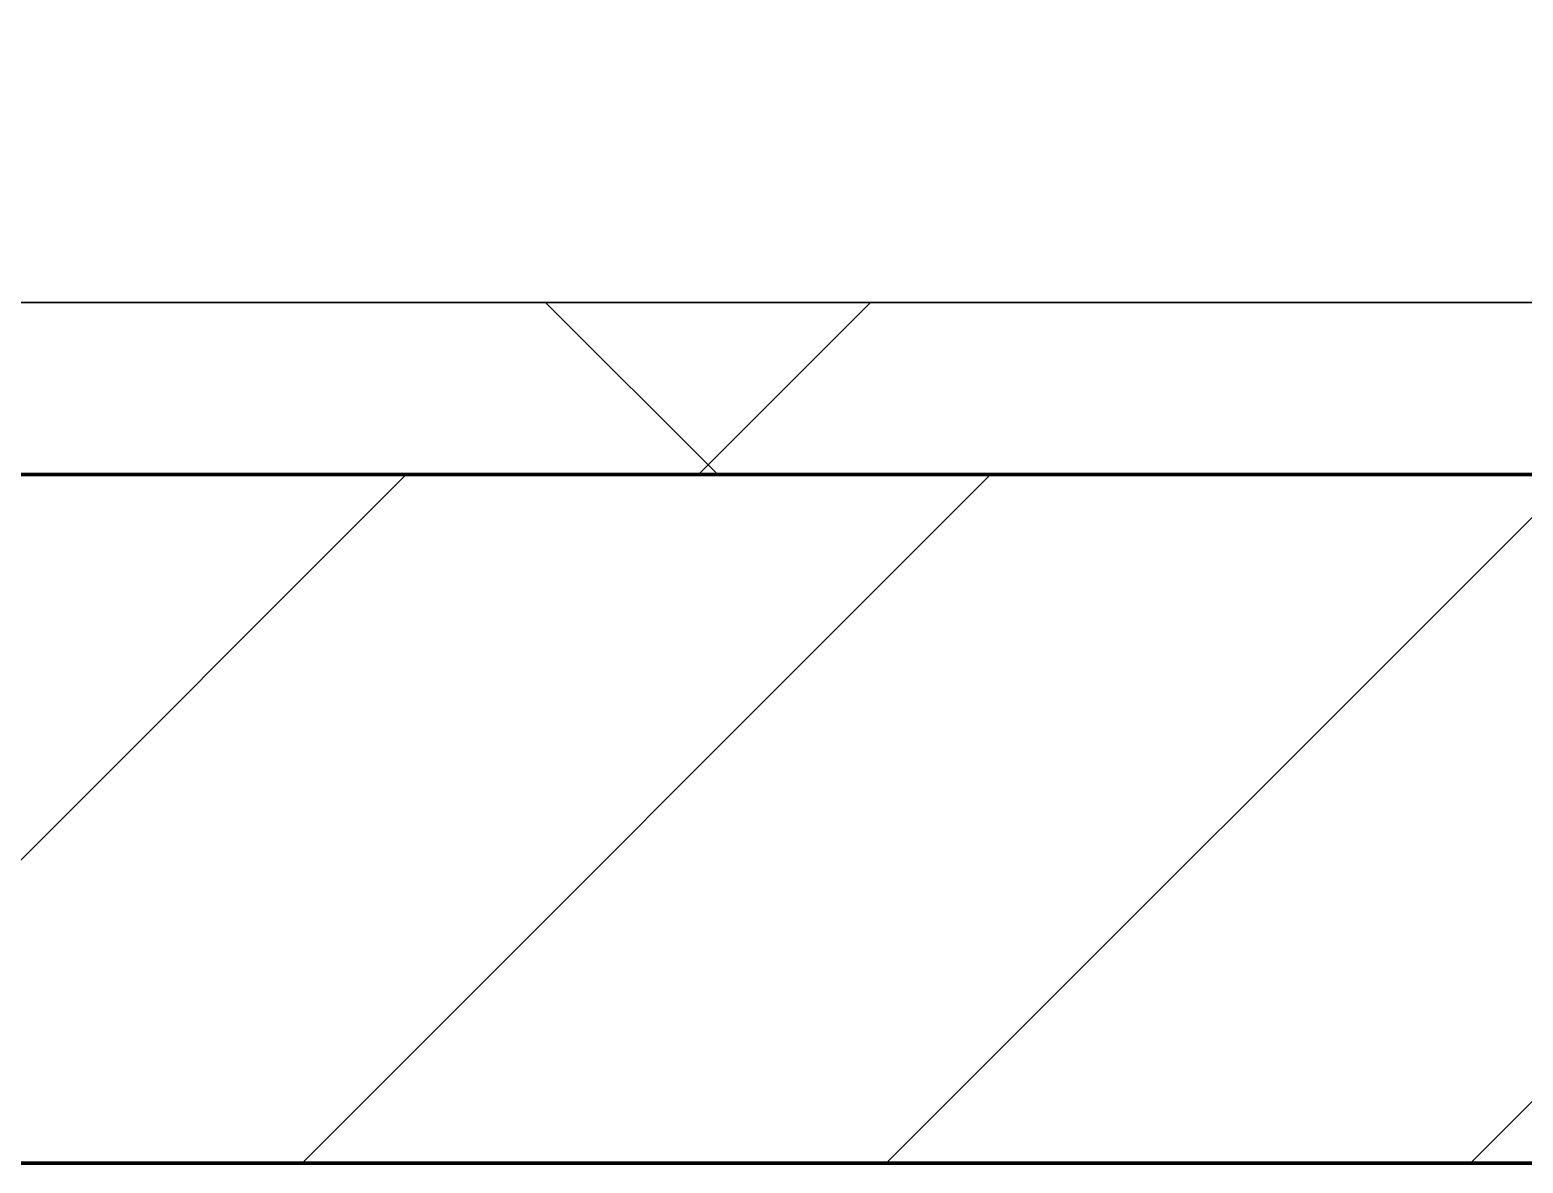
# Model space of a CAD drawing. Header units: millimetres. Extents: x -794334 to -714814, y -17806 to 22403.
# Drawn here: x -736719.2 to -736285.5, y -4021 to -3691.8 of the extents above; entities that cross this region are included whole.
import ezdxf
from ezdxf.xclip import XClip

# ---------------------------------------------------------------- set-up
doc = ezdxf.new("R2010")
doc.units = ezdxf.units.MM
doc.header["$XCLIPFRAME"] = 0
for name, color, linetype, lineweight in [('A-GLAZ-CURT', 2, 'Continuous', 9), ('A-WALL', 5, 'Continuous', 35), ('A-WALL-FNSH', 2, 'Continuous', 35), ('A-WALL-PATT', 1, 'Continuous', 35), ('WALL-E', 2, 'Continuous', 35)]:
    doc.layers.add(name, color=color, linetype=linetype, lineweight=lineweight)
doc.layers.add('A11_ALU.SOLID SHEET', color=2, linetype='Continuous')

# ---------------------------------------------------------------- blocks, each defined once
blk = doc.blocks.new('PPLS-PP19_Custom Tile Pattern - Custom Tile Pattern-V187-4252-01 ENLARGED CONCOURSE LEVEL - REFLECTED CEILING PLAN - SHEET 3')
at = {"layer": 'A-GLAZ-CURT'}
for p, q in [((-300, 0), (300, 0)), ((300, 0), (-300, 0)), ((195.99, 0), (213.31, 0)), ((213.31, 0), (195.99, 0)), ((230.06, 0), (300, 0)), ((-300, -50), (300, -50)), ((300, -50), (-300, -50))]:
    blk.add_line(p, q, dxfattribs=at)
for points, knots in [([(94.4, 0), (94.4, 0), (94.64, 0), (99.11, 0), (108.97, 0), (120.79, 0), (139.94, 0), (163.31, 0), (185.23, 0), (193.62, 0), (194.69, 0), (194.79, 0)], [-2348.345796, -2348.345796, -2348.345796, -2348.345796, -2310.419338, -2233.599744, -2052.234781, -1843.028543, -1530.39897, -1095.004608, -529.74427, -295.064701, -265.121568, -265.121568, -265.121568, -265.121568]), ([(128.58, 0), (128.8, 0), (130.16, 0), (139.26, 0), (152.67, 0), (161.24, 0), (162.19, 0), (162.75, 0)], [-633.326174, -633.326174, -633.326174, -633.326174, -627.736123, -618.981161, -602.094757, -592.980799, -581.414464, -581.414464, -581.414464, -581.414464]), ([(168.37, 0), (167.68, 0), (164.5, 0), (159.83, 0), (155.22, 0)], [-543.375029, -543.375029, -543.375029, -543.375029, -530.793311, -491.715818, -491.715818, -491.715818, -491.715818]), ([(193.8, 0), (193.33, 0), (190.11, 0), (183.13, 0), (171, 0), (161.95, 0), (161.28, 0), (158.35, 0), (157.85, 0), (157.77, 0)], [-11665.349007, -11665.349007, -11665.349007, -11665.349007, -11565.880756, -11105.624034, -10839.086983, -10768.332124, -10666.779182, -10580.760289, -10550.278881, -10550.278881, -10550.278881, -10550.278881]), ([(300, 0), (286.53, 0), (254.22, 0), (207.11, 0), (177.41, 0), (159.34, 0), (158.33, 0), (158.3, 0)], [-285.253232, -285.253232, -285.253232, -285.253232, -244.693688, -187.987675, -143.776725, -129.632772, -123.352749, -123.352749, -123.352749, -123.352749]), ([(159.07, 0), (159.13, 0), (160.84, 0), (165.21, 0), (174.15, 0), (185.98, 0), (208.82, 0), (219.42, 0), (230.06, 0)], [-115.643202, -115.643202, -115.643202, -115.643202, -114.681583, -87.660824, -65.295536, -41.623857, -24.459831, 0, 0, 0, 0]), ([(162.75, 0), (165.4, 0), (170.91, 0), (172.61, 0), (172.61, 0)], [-111.264224, -111.264224, -111.264224, -111.264224, -56.742688, -19.085662, -19.085662, -19.085662, -19.085662]), ([(247.1, 0), (246.76, 0), (245.04, 0), (238.34, 0), (226.56, 0), (221.1, 0), (200.27, 0), (182.99, 0), (174.27, 0), (169.67, 0), (168.99, 0)], [-9649.085549, -9649.085549, -9649.085549, -9649.085549, -9581.591397, -9406.094246, -9221.510254, -9016.44624, -8717.832359, -8253.978395, -8152.463617, -8069.855175, -8069.855175, -8069.855175, -8069.855175]), ([(215.22, 0), (214.62, 0), (210.55, 0), (203.98, 0), (187.54, 0), (175.3, 0), (169.49, 0)], [-203.825446, -203.825446, -203.825446, -203.825446, -198.527383, -184.406837, -162.427601, -142.916156, -142.916156, -142.916156, -142.916156]), ([(171.51, 0), (176.48, 0), (193.23, 0), (201.73, 0), (208.81, 0), (213.9, 0), (241.96, 0), (266.73, 0), (281.29, 0), (287.35, 0), (289.3, 0)], [-7971.819559, -7971.819559, -7971.819559, -7971.819559, -7784.112253, -7606.717214, -7289.299508, -7042.621073, -6582.165592, -6068.460911, -5766.029927, -5595.334381, -5595.334381, -5595.334381, -5595.334381]), ([(172.07, 0), (177.66, 0), (187.87, 0), (201.08, 0), (207.47, 0), (213.96, 0), (215.11, 0)], [-255.364076, -255.364076, -255.364076, -255.364076, -237.955587, -223.92608, -215.862851, -208.75215, -208.75215, -208.75215, -208.75215]), ([(289.43, 0), (281.1, 0), (258.49, 0), (230.43, 0), (219.94, 0), (219.02, 0)], [-12343.066774, -12343.066774, -12343.066774, -12343.066774, -11905.454923, -11162.864862, -10856.732305, -10856.732305, -10856.732305, -10856.732305]), ([(219.9, 0), (220.86, 0), (227.84, 0), (242.06, 0), (246.54, 0), (246.96, 0)], [-10670.940496, -10670.940496, -10670.940496, -10670.940496, -10511.382485, -9925.173265, -9834.877357, -9834.877357, -9834.877357, -9834.877357]), ([(284.76, 0), (284.76, 0), (285.09, 0), (287.47, 0), (293.59, 0), (297.76, 0), (300, 0)], [-4110.630118, -4110.630118, -4110.630118, -4110.630118, -4053.389046, -3959.664717, -3862.421465, -3746.95702, -3746.95702, -3746.95702, -3746.95702]), ([(290.1, 0), (289.82, 0), (287.74, 0), (285.38, 0), (284.87, 0)], [-4393.075763, -4393.075763, -4393.075763, -4393.075763, -4358.271401, -4143.037883, -4143.037883, -4143.037883, -4143.037883]), ([(290.16, 0), (290.19, 0), (293.38, 0), (296.52, 0), (297.86, 0), (298.09, 0)], [-5569.832983, -5569.832983, -5569.832983, -5569.832983, -5566.724884, -5280.360606, -5199.253518, -5199.253518, -5199.253518, -5199.253518])]:
    blk.add_open_spline(points, degree=3, knots=knots, dxfattribs=at)
for points in [[(168.74, 0), (168.74, 0), (169.81, 0), (171.51, 0)], [(195.11, 0), (194.91, 0), (194.44, 0), (193.8, 0)], [(300, 0), (296.71, 0), (293.4, 0), (290.09, 0)], [(297.38, 0), (296.01, 0), (293.61, 0), (290.44, 0)]]:
    blk.add_open_spline(points, degree=3, dxfattribs=at)
blk = doc.blocks.new('PPLS-PP19_Custom Tile Pattern - Custom Tile Pattern-V188-4252-01 ENLARGED CONCOURSE LEVEL - REFLECTED CEILING PLAN - SHEET 3')
at = {"layer": 'A-GLAZ-CURT'}
for p, q in [((-300, 0), (300, 0)), ((300, 0), (-300, 0)), ((-293.07, 0), (-275.75, 0)), ((-275.75, 0), (-293.07, 0)), ((-222.32, 0), (-205, 0)), ((-205, 0), (-222.32, 0)), ((-300, -50), (300, -50)), ((300, -50), (-300, -50))]:
    blk.add_line(p, q, dxfattribs=at)
at = {"layer": 'A-GLAZ-CURT', "flags": 128}
for points in [[(-300, 0), (-291.56, 0), (-283.3, 0), (-275.2, 0), (-267.26, 0), (-259.45, 0), (-251.77, 0), (-244.2, 0), (-236.74, 0), (-229.36, 0), (-222.06, 0), (-214.83, 0), (-207.71, 0), (-200.76, 0), (-194.02, 0), (-187.54, 0), (-181.38, 0), (-175.58, 0), (-170.25, 0), (-165.64, 0), (-162.01, 0), (-159.53, 0), (-157.46, 0), (-154.52, 0), (-149.42, 0), (-141.84, 0), (-132.81, 0), (-126.08, 0)], [(-174.47, 0), (-179.49, 0), (-184.81, 0), (-190.44, 0), (-196.37, 0), (-202.58, 0), (-209.04, 0), (-215.73, 0), (-222.63, 0), (-229.72, 0), (-236.97, 0), (-244.39, 0), (-251.96, 0), (-259.67, 0), (-267.51, 0), (-275.48, 0), (-283.55, 0), (-291.73, 0), (-300, 0)], [(-125.17, 0), (-128.55, 0), (-134.16, 0), (-140.03, 0), (-145.5, 0), (-150.63, 0), (-155.53, 0), (-160.27, 0), (-164.95, 0), (-169.65, 0), (-174.16, 0)]]:
    blk.add_lwpolyline(points, dxfattribs=at)
at = {"layer": 'A-GLAZ-CURT'}
for points, knots in [([(-300, 0), (-284.65, 0), (-236.57, 0), (-198.4, 0), (-175.19, 0), (-174.7, 0)], [-5323.127839, -5323.127839, -5323.127839, -5323.127839, -4502.809032, -2700.551212, -2661.563919, -2661.563919, -2661.563919, -2661.563919]), ([(-175.02, 0), (-187.33, 0), (-220.2, 0), (-262.56, 0), (-294.48, 0), (-300, 0)], [-16055.034758, -16055.034758, -16055.034758, -16055.034758, -15131.813646, -13729.592194, -13439.944408, -13439.944408, -13439.944408, -13439.944408]), ([(-174.18, 0), (-178.09, 0), (-186.47, 0), (-209.77, 0), (-232.01, 0), (-255.22, 0), (-262.59, 0), (-264.9, 0), (-265.4, 0)], [-1986.949152, -1986.949152, -1986.949152, -1986.949152, -1755.085331, -1400.429864, -858.079193, -543.655514, -208.940337, 0, 0, 0, 0]), ([(-258.6, 0), (-257.91, 0), (-254.26, 0), (-241.25, 0), (-225.99, 0), (-213.1, 0), (-200.2, 0), (-187.9, 0), (-178.62, 0), (-174.17, 0)], [-5722.54675, -5722.54675, -5722.54675, -5722.54675, -5657.471696, -5413.335975, -5017.494783, -4832.723979, -4666.091899, -4349.945572, -4122.215, -4122.215, -4122.215, -4122.215]), ([(-175.08, 0), (-176.14, 0), (-183.46, 0), (-199.46, 0), (-216.65, 0), (-231.26, 0), (-233.46, 0), (-234, 0)], [-1821.098565, -1821.098565, -1821.098565, -1821.098565, -1763.376603, -1422.553702, -978.033455, -846.069444, -682.911962, -682.911962, -682.911962, -682.911962]), ([(-233.49, 0), (-233.44, 0), (-232.38, 0), (-230.74, 0), (-225.3, 0), (-223.63, 0)], [-455.274641, -455.274641, -455.274641, -455.274641, -440.605512, -119.536984, 0, 0, 0, 0]), ([(-223.63, 0), (-219.39, 0), (-206.17, 0), (-190.12, 0), (-178.49, 0), (-174.92, 0)], [-5463.295695, -5463.295695, -5463.295695, -5463.295695, -5161.076232, -4739.070012, -4552.746412, -4552.746412, -4552.746412, -4552.746412]), ([(-72.93, 0), (-75.51, 0), (-91.45, 0), (-124.73, 0), (-160.08, 0), (-174.16, 0)], [-19442.345229, -19442.345229, -19442.345229, -19442.345229, -18935.241197, -17136.203329, -16076.688511, -16076.688511, -16076.688511, -16076.688511]), ([(-174.16, 0), (-172.74, 0), (-165.27, 0), (-152.12, 0), (-136.84, 0), (-127.33, 0), (-124.19, 0), (-123.43, 0), (-123.28, 0)], [-4539.455743, -4539.455743, -4539.455743, -4539.455743, -4465.409639, -4149.119819, -3839.893365, -3647.167523, -3488.92562, -3439.852845, -3439.852845, -3439.852845, -3439.852845]), ([(-133.82, 0), (-135.51, 0), (-137.8, 0), (-149.31, 0), (-160.57, 0), (-169.11, 0), (-174.16, 0)], [-2731.647847, -2731.647847, -2731.647847, -2731.647847, -2418.507304, -2308.929706, -2113.765672, -1837.841953, -1837.841953, -1837.841953, -1837.841953]), ([(-174.15, 0), (-153.52, 0), (-129.57, 0), (-110.8, 0), (-99.5, 0), (-91.46, 0)], [-2646.988421, -2646.988421, -2646.988421, -2646.988421, -1002.059161, -460.363443, 0, 0, 0, 0]), ([(-137.88, 0), (-140.56, 0), (-147.66, 0), (-147.69, 0), (-158.72, 0), (-168.99, 0), (-173.27, 0), (-173.9, 0)], [-3187.727384, -3187.727384, -3187.727384, -3187.727384, -2919.378265, -2477.344047, -2237.412286, -2029.680487, -1992.329615, -1992.329615, -1992.329615, -1992.329615]), ([(-173.42, 0), (-171.26, 0), (-165.59, 0), (-158.7, 0), (-157.22, 0)], [-4109.479881, -4109.479881, -4109.479881, -4109.479881, -4000.813434, -3840.635403, -3840.635403, -3840.635403, -3840.635403]), ([(-152.35, 0), (-151.03, 0), (-147.71, 0), (-143.57, 0), (-138.62, 0)], [-3494.978217, -3494.978217, -3494.978217, -3494.978217, -3371.022232, -3227.460399, -3227.460399, -3227.460399, -3227.460399]), ([(-118.78, 0), (-121.86, 0), (-126.28, 0), (-136.96, 0), (-147.46, 0), (-150.03, 0), (-150.57, 0)], [-5938.474035, -5938.474035, -5938.474035, -5938.474035, -5700.061948, -5508.838257, -5298.784692, -5196.16478, -5196.16478, -5196.16478, -5196.16478]), ([(-150.34, 0), (-150.07, 0), (-147.75, 0), (-142.6, 0), (-127.26, 0), (-113.6, 0), (-107.47, 0), (-106.28, 0)], [-4948.728362, -4948.728362, -4948.728362, -4948.728362, -4883.323924, -4440.880425, -4054.690705, -3793.097032, -3730.135833, -3730.135833, -3730.135833, -3730.135833]), ([(-39.4, 0), (-43.56, 0), (-56.17, 0), (-78.2, 0), (-110.94, 0), (-130.52, 0), (-147.74, 0), (-149.07, 0)], [-8369.627725, -8369.627725, -8369.627725, -8369.627725, -8073.216054, -7508.296369, -7004.680444, -6449.282163, -6277.220794, -6277.220794, -6277.220794, -6277.220794]), ([(-148.23, 0), (-146.94, 0), (-140.15, 0), (-137.28, 0), (-133.93, 0), (-128.78, 0), (-126.5, 0)], [-6162.058746, -6162.058746, -6162.058746, -6162.058746, -6017.569127, -5560.701257, -5364.112219, -5231.017328, -5231.017328, -5231.017328, -5231.017328]), ([(-86.16, 0), (-91.37, 0), (-104.13, 0), (-122.65, 0), (-139.03, 0), (-146.11, 0), (-146.95, 0)], [-1681.3698, -1681.3698, -1681.3698, -1681.3698, -1374.161226, -945.742622, -741.901385, -489.130243, -489.130243, -489.130243, -489.130243]), ([(-146.69, 0), (-146.59, 0), (-145.49, 0), (-135.69, 0), (-128.29, 0), (-125.15, 0)], [-420.34245, -420.34245, -420.34245, -420.34245, -406.956646, -290.263673, 0, 0, 0, 0]), ([(-127.41, 0), (-131.63, 0), (-133.16, 0), (-134.09, 0), (-134.15, 0)], [-8540.990293, -8540.990293, -8540.990293, -8540.990293, -8266.114998, -8246.473386, -8246.473386, -8246.473386, -8246.473386]), ([(-134.15, 0), (-133.32, 0), (-130.31, 0), (-117.33, 0), (-92.04, 0), (-74.02, 0), (-62.74, 0), (-60.36, 0), (-59.97, 0)], [-7657.439573, -7657.439573, -7657.439573, -7657.439573, -7293.749979, -6839.55839, -6236.997189, -5713.340575, -5140.470607, -5006.787413, -5006.787413, -5006.787413, -5006.787413]), ([(-120.13, 0), (-120.14, 0), (-120.24, 0), (-121.3, 0), (-129.25, 0), (-133.82, 0)], [-2933.992132, -2933.992132, -2933.992132, -2933.992132, -2920.575025, -2840.280255, -2731.647847, -2731.647847, -2731.647847, -2731.647847]), ([(-113.43, 0), (-113.44, 0), (-113.96, 0), (-119.73, 0), (-125.43, 0), (-127.03, 0), (-127.41, 0)], [-328.499627, -328.499627, -328.499627, -328.499627, -282.672656, -98.539552, -24.539552, 0, 0, 0, 0]), ([(-126.5, 0), (-122.44, 0), (-115.31, 0), (-108.54, 0), (-106.27, 0)], [-5231.017328, -5231.017328, -5231.017328, -5231.017328, -4994.692869, -4873.493543, -4873.493543, -4873.493543, -4873.493543]), ([(-125.15, 0), (-124.93, 0), (-121.96, 0), (-113.01, 0), (-98.9, 0), (-85.29, 0), (-71.67, 0), (-65.93, 0), (-65.07, 0)], [-3362.7396, -3362.7396, -3362.7396, -3362.7396, -3342.215224, -3074.362186, -2902.289527, -2605.247022, -2322.099534, -2241.8264, -2241.8264, -2241.8264, -2241.8264]), ([(-122.08, 0), (-122.01, 0), (-121.69, 0), (-121.2, 0), (-120.88, 0)], [-3136.336417, -3136.336417, -3136.336417, -3136.336417, -3110.304437, -3035.164275, -3035.164275, -3035.164275, -3035.164275]), ([(-106.29, 0), (-106.63, 0), (-109.18, 0), (-114.02, 0), (-117.28, 0), (-118.78, 0)], [-246.890075, -246.890075, -246.890075, -246.890075, -229.489605, -116.330425, 0, 0, 0, 0]), ([(-117.74, 0), (-117.19, 0), (-114.78, 0), (-113.43, 0), (-113.43, 0)], [-821.249067, -821.249067, -821.249067, -821.249067, -394.672656, -330.879064, -330.879064, -330.879064, -330.879064]), ([(-38.43, 0), (-38.71, 0), (-40.88, 0), (-44.32, 0), (-58.97, 0), (-85.2, 0), (-107.61, 0), (-116.56, 0), (-117.56, 0)], [-3907.224553, -3907.224553, -3907.224553, -3907.224553, -3858.647035, -3538.256648, -2842.901703, -2193.204658, -1433.981041, -985.49888, -985.49888, -985.49888, -985.49888]), ([(-115.82, 0), (-114.96, 0), (-112.28, 0), (-108.01, 0), (-107.12, 0)], [-5724.064692, -5724.064692, -5724.064692, -5724.064692, -5430.283136, -5358.698861, -5358.698861, -5358.698861, -5358.698861]), ([(-106.32, 0), (-107.92, 0), (-113.01, 0), (-114.94, 0), (-115.63, 0)], [-603.48537, -603.48537, -603.48537, -603.48537, -501.969187, -243.577221, -243.577221, -243.577221, -243.577221]), ([(-106.35, 0), (-103.32, 0), (-95.07, 0), (-71.33, 0), (-42.53, 0), (-12.78, 0), (4.23, 0), (9.64, 0), (10.14, 0), (10.18, 0)], [-5338.320744, -5338.320744, -5338.320744, -5338.320744, -5103.229623, -4799.173296, -4065.652676, -3589.737505, -3285.047089, -3066.359526, -3044.715262, -3044.715262, -3044.715262, -3044.715262]), ([(-36.33, 0), (-36.43, 0), (-37.27, 0), (-45.02, 0), (-46.13, 0), (-60.59, 0), (-80.91, 0), (-96.62, 0), (-106.25, 0)], [-1855.773136, -1855.773136, -1855.773136, -1855.773136, -1810.870157, -1672.078046, -1405.135169, -1060.00838, -740.068933, -247.436418, -247.436418, -247.436418, -247.436418]), ([(-39.19, 0), (-39.71, 0), (-45.29, 0), (-56.24, 0), (-75.59, 0), (-91.96, 0), (-103.19, 0), (-106.06, 0)], [-1826.829157, -1826.829157, -1826.829157, -1826.829157, -1792.521578, -1466.981642, -1208.454564, -789.402658, -608.943052, -608.943052, -608.943052, -608.943052]), ([(-105.37, 0), (-99.51, 0), (-84.23, 0), (-63.44, 0), (-54.4, 0), (-48.93, 0), (-42.45, 0), (-38.95, 0)], [-4857.373233, -4857.373233, -4857.373233, -4857.373233, -4542.524482, -4008.285538, -3689.699207, -3546.54457, -3362.796854, -3362.796854, -3362.796854, -3362.796854]), ([(-105.23, 0), (-99.4, 0), (-88.76, 0), (-75.26, 0), (-68.41, 0), (-65.12, 0), (-63.63, 0)], [-3711.546272, -3711.546272, -3711.546272, -3711.546272, -3402.597032, -3144.956779, -3050.982048, -2969.237017, -2969.237017, -2969.237017, -2969.237017]), ([(-91.46, 0), (-90.09, 0), (-84.7, 0), (-77.43, 0), (-72.73, 0), (-72.64, 0), (-72.64, 0)], [-19832.387487, -19832.387487, -19832.387487, -19832.387487, -19753.885894, -19541.04734, -19478.625389, -19471.062469, -19471.062469, -19471.062469, -19471.062469]), ([(-63.96, 0), (-64.13, 0), (-72.5, 0), (-80.63, 0), (-86.16, 0)], [-2171.769325, -2171.769325, -2171.769325, -2171.769325, -2007.031671, -1681.3698, -1681.3698, -1681.3698, -1681.3698]), ([(-29.03, 0), (-33.97, 0), (-43.74, 0), (-56.37, 0), (-71.66, 0), (-77.83, 0), (-82.66, 0), (-83.28, 0), (-83.28, 0)], [-2680.714891, -2680.714891, -2680.714891, -2680.714891, -2413.671296, -2161.752162, -2006.592567, -1646.621388, -1424.436217, -1393.971743, -1393.971743, -1393.971743, -1393.971743]), ([(-83.28, 0), (-83.28, 0), (-82.91, 0), (-76.14, 0), (-62.97, 0), (-48.14, 0), (-36.49, 0), (-33.57, 0), (-29.94, 0), (-28.57, 0)], [-1393.4169, -1393.4169, -1393.4169, -1393.4169, -1353.722004, -1274.333717, -1073.56893, -651.549973, -296.515819, -83.513472, 0, 0, 0, 0]), ([(-66.39, 0), (-66.39, 0), (-63.63, 0), (-53.63, 0), (-34.42, 0), (-29.82, 0), (-29.19, 0)], [-2493.31794, -2493.31794, -2493.31794, -2493.31794, -2315.303971, -1809.437387, -963.711516, -666.19313, -666.19313, -666.19313, -666.19313]), ([(31.18, 0), (25.97, 0), (11.99, 0), (-16.92, 0), (-47.42, 0), (-65.77, 0), (-66.37, 0), (-66.38, 0)], [-4496.803627, -4496.803627, -4496.803627, -4496.803627, -4222.080604, -3745.412743, -2981.410125, -2542.574734, -2498.224237, -2498.224237, -2498.224237, -2498.224237]), ([(-63.63, 0), (-61.49, 0), (-57.39, 0), (-54.49, 0), (-45.2, 0), (-40.79, 0), (-40.46, 0), (-40.44, 0)], [-2969.237017, -2969.237017, -2969.237017, -2969.237017, -2851.217951, -2734.127174, -2474.780881, -2410.990208, -2350.645972, -2350.645972, -2350.645972, -2350.645972]), ([(-58.83, 0), (-58.37, 0), (-57.29, 0), (-54.23, 0), (-46.33, 0), (-42.62, 0), (-41.76, 0)], [-4859.52896, -4859.52896, -4859.52896, -4859.52896, -4680.891996, -4469.85053, -4321.566175, -4270.495146, -4270.495146, -4270.495146, -4270.495146]), ([(-51.83, 0), (-51.83, 0), (-51.78, 0), (-47.4, 0), (-46.01, 0), (-40.22, 0), (-36.78, 0)], [-632.814994, -632.814994, -632.814994, -632.814994, -627.965721, -508.377888, -260.442412, 0, 0, 0, 0]), ([(28.36, 0), (26.81, 0), (22.12, 0), (12.82, 0), (-2.9, 0), (-20.62, 0), (-32.81, 0), (-44.85, 0), (-51.43, 0), (-51.79, 0)], [-2192.696995, -2192.696995, -2192.696995, -2192.696995, -2106.613311, -1925.670641, -1617.263037, -1290.787923, -1039.307308, -819.71621, -644.910881, -644.910881, -644.910881, -644.910881]), ([(-41.76, 0), (-39.9, 0), (-37.72, 0), (-36.92, 0), (-36.77, 0)], [-4270.495146, -4270.495146, -4270.495146, -4270.495146, -4161.040818, -4106.245333, -4106.245333, -4106.245333, -4106.245333]), ([(-26.75, 0), (-27.82, 0), (-32.03, 0), (-36.46, 0), (-38.39, 0)], [-8718.362214, -8718.362214, -8718.362214, -8718.362214, -8532.293389, -8393.661802, -8393.661802, -8393.661802, -8393.661802]), ([(9.32, 0), (9.08, 0), (7.65, 0), (2.57, 0), (-12.23, 0), (-24.89, 0), (-34.13, 0), (-38.38, 0)], [-2922.926651, -2922.926651, -2922.926651, -2922.926651, -2882.788014, -2720.818881, -2518.50168, -2125.455881, -1844.421984, -1844.421984, -1844.421984, -1844.421984]), ([(-38.37, 0), (-37.66, 0), (-28.56, 0), (-18.03, 0), (8.61, 0), (15.02, 0), (22.91, 0), (31, 0), (39.04, 0), (51.19, 0), (58.74, 0), (61.34, 0), (61.45, 0)], [-3352.556414, -3352.556414, -3352.556414, -3352.556414, -3315.260113, -2864.387349, -2439.246196, -2084.094819, -1956.422387, -1818.904206, -1645.594513, -1443.202566, -1228.752106, -1120.932285, -1120.932285, -1120.932285, -1120.932285]), ([(-36.78, 0), (-32.43, 0), (-19.22, 0), (3.05, 0), (21.17, 0), (29.47, 0)], [-6191.144455, -6191.144455, -6191.144455, -6191.144455, -5862.463379, -5340.621928, -4906.675315, -4906.675315, -4906.675315, -4906.675315]), ([(-36.29, 0), (-36.29, 0), (-34.66, 0), (-28.88, 0), (-26.95, 0), (-26.54, 0)], [-9150.272121, -9150.272121, -9150.272121, -9150.272121, -9057.163041, -8919.836787, -8834.607043, -8834.607043, -8834.607043, -8834.607043]), ([(30.82, 0), (29.27, 0), (20.14, 0), (3.54, 0), (-16.58, 0), (-34.76, 0), (-36.04, 0)], [-10462.034656, -10462.034656, -10462.034656, -10462.034656, -10363.088938, -9884.23066, -9424.652049, -9182.880979, -9182.880979, -9182.880979, -9182.880979]), ([(-33.34, 0), (-33.34, 0), (-32.93, 0), (-31.16, 0), (-30.52, 0)], [-2415.024266, -2415.024266, -2415.024266, -2415.024266, -2357.633367, -2323.618664, -2323.618664, -2323.618664, -2323.618664]), ([(70.61, 0), (66.16, 0), (55.8, 0), (39.61, 0), (24.74, 0), (2.64, 0), (-17.84, 0), (-30.57, 0), (-31.82, 0), (-32, 0)], [-4647.237329, -4647.237329, -4647.237329, -4647.237329, -4326.416877, -4098.545751, -3766.694881, -3333.063701, -2994.501669, -2698.150104, -2614.070998, -2614.070998, -2614.070998, -2614.070998]), ([(-30.76, 0), (-30.73, 0), (-29.99, 0), (-23.47, 0), (-15.75, 0), (-15.19, 0)], [-54176.191683, -54176.191683, -54176.191683, -54176.191683, -54157.274271, -53749.15266, -53717.791567, -53717.791567, -53717.791567, -53717.791567]), ([(-30.52, 0), (-27.11, 0), (-17.83, 0), (5.99, 0), (22.06, 0), (37.44, 0), (45.92, 0), (57.76, 0), (64.47, 0), (72.74, 0), (75.22, 0), (76.03, 0), (76.21, 0)], [-2323.618664, -2323.618664, -2323.618664, -2323.618664, -2142.497158, -1716.209403, -1206.526904, -1089.329421, -901.315459, -753.071572, -495.328968, -421.953223, -334.951786, -290.452333, -290.452333, -290.452333, -290.452333]), ([(-13, 0), (-14.35, 0), (-17.68, 0), (-25.97, 0), (-29.52, 0), (-30.21, 0)], [-55207.591944, -55207.591944, -55207.591944, -55207.591944, -54789.006179, -54461.685999, -54290.791712, -54290.791712, -54290.791712, -54290.791712]), ([(8.33, 0), (8.19, 0), (7.18, 0), (0.32, 0), (-13.89, 0), (-24.92, 0), (-29.03, 0)], [-3574.286521, -3574.286521, -3574.286521, -3574.286521, -3526.962355, -3285.499107, -2903.012179, -2680.714891, -2680.714891, -2680.714891, -2680.714891]), ([(-28.98, 0), (-28.66, 0), (-27.39, 0), (-24.45, 0), (-22.56, 0)], [-166.548282, -166.548282, -166.548282, -166.548282, -102.06493, 0, 0, 0, 0]), ([(-28.57, 0), (-26.93, 0), (-20.29, 0), (-11.45, 0), (2.08, 0), (13.15, 0), (21.24, 0), (24.62, 0), (24.72, 0), (24.72, 0)], [-5361.429781, -5361.429781, -5361.429781, -5361.429781, -5261.36855, -5050.479954, -4785.90057, -4596.498881, -4445.288762, -4384.376941, -4376.041937, -4376.041937, -4376.041937, -4376.041937]), ([(-22.56, 0), (-20.27, 0), (-17.03, 0), (-11.36, 0), (-7.66, 0), (-6.6, 0), (-6.44, 0)], [-56468.192263, -56468.192263, -56468.192263, -56468.192263, -56344.022017, -56303.229861, -56166.290093, -56124.392176, -56124.392176, -56124.392176, -56124.392176]), ([(-15.19, 0), (-13.07, 0), (3.41, 0), (20.71, 0), (28.59, 0)], [-461.142613, -461.142613, -461.142613, -461.142613, -429.606584, -404.286242, -404.286242, -404.286242, -404.286242]), ([(-6.54, 0), (-6.73, 0), (-7.2, 0), (-7.6, 0), (-7.79, 0)], [-56009.792147, -56009.792147, -56009.792147, -56009.792147, -55949.290093, -55895.192118, -55895.192118, -55895.192118, -55895.192118])]:
    blk.add_open_spline(points, degree=3, knots=knots, dxfattribs=at)
for points in [[(-39.84, 0), (-39.4, 0), (-38.89, 0), (-38.4, 0)], [(-36.62, 0), (-36.62, 0), (-37.17, 0), (-37.85, 0)]]:
    blk.add_open_spline(points, degree=3, dxfattribs=at)
blk = doc.blocks.new('*U1029')
at = {"layer": 'A-GLAZ-CURT'}
for name, p in [('PPLS-PP19_Custom Tile Pattern - Custom Tile Pattern-V187-4252-01 ENLARGED CONCOURSE LEVEL - REFLECTED CEILING PLAN - SHEET 3', (42002.37, -7350)), ('PPLS-PP19_Custom Tile Pattern - Custom Tile Pattern-V188-4252-01 ENLARGED CONCOURSE LEVEL - REFLECTED CEILING PLAN - SHEET 3', (42602.37, -7350))]:
    blk.add_blockref(name, p, dxfattribs=at)
blk = doc.blocks.new('*U1630')
blk.add_lwpolyline([(22690, -750), (19166.45, -750), (19116.45, -700), (18966.44, -550), (-101025.39, -550), (-101025.39, -6704.96), (-96300, -6704.96), (-96300, -7350), (-94497.63, -7350), (17250, -7350), (17250, -6849.96), (18300, -6849.96), (22690, -6849.96)], close=True)

msp = doc.modelspace()

# ---------------------------------------------------------------- block references
at = {"layer": 'A11_ALU.SOLID SHEET'}
ref = msp.add_blockref('*U1630', (-744681.24, 3579.02), dxfattribs=at)
XClip(ref).set_block_clipping_path([(-45802.4668593339, -9620.0029952967), (23702.8690583039, 10334.9999958097)])

# ---------------------------------------------------------------- next in the draw order: hatches: boundary and pattern name
at = {"layer": 'A-WALL-PATT', "lineweight": 9}
h = msp.add_hatch(dxfattribs=at)
h.set_pattern_fill('FP_5', color=256, style=0, pattern_type=2)
h.set_pattern_definition([(45, (0, 0), (-212.13203, 212.13203), []), (135, (0, 0), (-212.13203, -212.13203), [])])
h.paths.add_polyline_path([(-727630.24, -3820.98), (-727382.37, -3820.98), (-727382.37, -3770.98), (-790483.7, -3770.98), (-790483.7, -3820.98), (-727766, -3820.98)])
h = msp.add_hatch(dxfattribs=at)
h.set_pattern_fill('FP_2', color=256, style=0, pattern_type=2)
h.set_pattern_definition([(45, (0, 0), (-84.852814, 84.852814), [])])
h.paths.add_polyline_path([(-727382.37, -4020.98), (-727382.37, -3820.98), (-790483.7, -3820.98), (-790483.7, -4020.98), (-727494.49, -4020.98)])

# ---------------------------------------------------------------- next in the draw order: linework, layer by layer
at = {"layer": 'A-WALL', "color": 7, "lineweight": 70}
for p, q in [((-737180, -3820.98), (-734780, -3820.98)), ((-734780, -3820.98), (-737180, -3820.98)), ((-734780, -4020.98), (-737180, -4020.98))]:
    msp.add_line(p, q, dxfattribs=at)
at = {"layer": 'A-WALL-FNSH', "color": 250}
msp.add_line((-737180, -3770.98), (-734780, -3770.98), dxfattribs=at)
at = {"layer": 'WALL-E'}
for p, q in [((-727382.37, -4020.98), (-790483.7, -4020.98)), ((-790483.7, -4020.98), (-727382.37, -4020.98))]:
    msp.add_line(p, q, dxfattribs=at)

# ---------------------------------------------------------------- next in the draw order: block references
msp.add_blockref('*U1029', (-778882.37, 3579.02))

doc.saveas('drawing.dxf')
